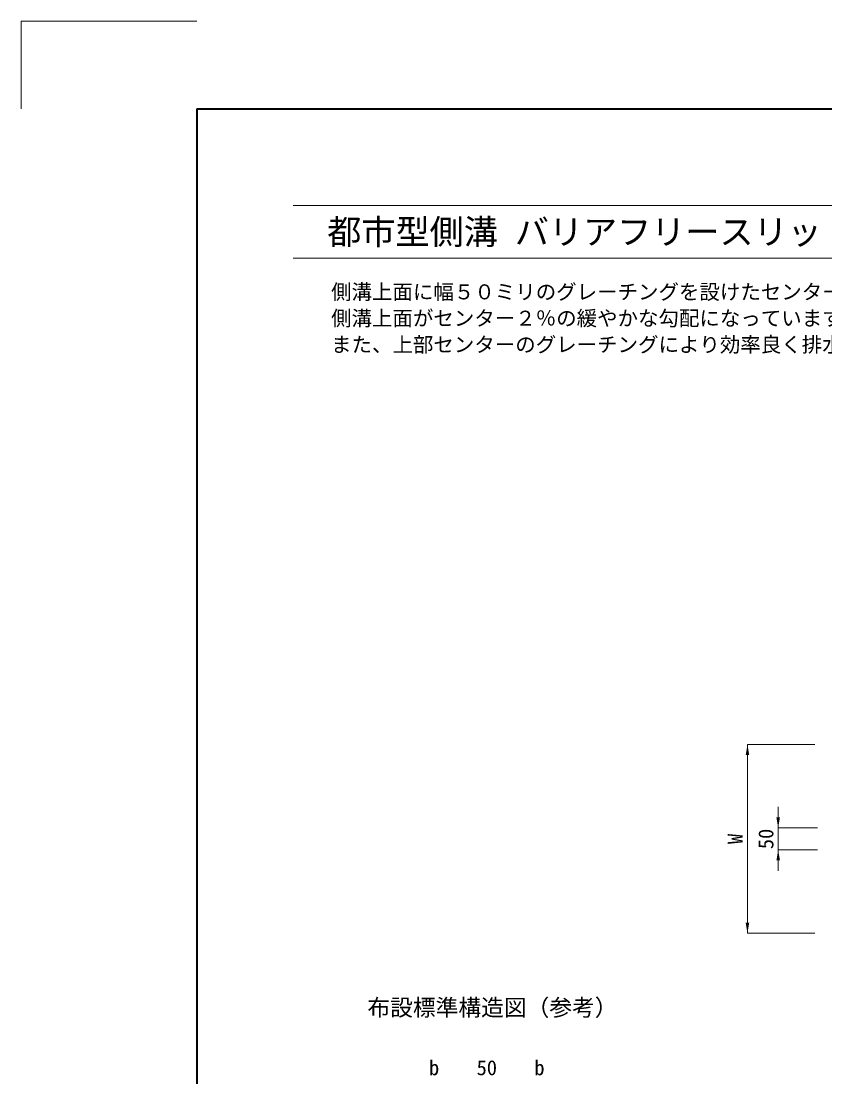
# Model space of a CAD drawing. Units: millimetres at full size, sheet at 1:20; details may follow other scales. Extents: x -285 to 21875, y 5903 to 11843.
# Drawn here: x 4415 to 6246, y 9438 to 11843 of the extents above; entities that cross this region are included whole.
import ezdxf
from ezdxf.enums import TextEntityAlignment as Align

# ---------------------------------------------------------------- set-up
doc = ezdxf.new("R2010")
doc.units = ezdxf.units.MM
doc.header["$LTSCALE"] = 20
for name, color, linetype, lineweight in [('Defpoints_2', 8, 'Continuous', 0), ('図枠', 7, 'Continuous', 5), ('寸法線', 7, 'Continuous', 13)]:
    doc.layers.add(name, color=color, linetype=linetype, lineweight=lineweight)
doc.layers.add('文字', color=7, linetype='Continuous')
doc.styles.add('ＭＳ ゴシック', font='')
doc.styles.get('ＭＳ ゴシック').set_extended_font_data('MS Gothic')

# ---------------------------------------------------------------- blocks, each defined once
blk = doc.blocks.new('filled_arrow')
at = {"color": 0, "linetype": 'Continuous', "lineweight": -2}
blk.add_solid([(7.5, 1.25), (0, 0), (7.5, -1.25)], dxfattribs=at)

msp = doc.modelspace()

# ---------------------------------------------------------------- linework, layer by layer
at = {"layer": 'Defpoints_2', "color": 7, "lineweight": 13}
for p, q in [((4414.97, 11843.12), (4414.97, 11643.12)), ((4814.97, 11843.12), (4414.97, 11843.12))]:
    msp.add_line(p, q, dxfattribs=at)
at = {"layer": '図枠', "lineweight": 40}
for q in [(8414.97, 11643.12), (4814.97, 6103.12)]:
    msp.add_line((4814.97, 11643.12), q, dxfattribs=at)
at = {"layer": '図枠', "lineweight": 13}
for p, q in [((5034.97, 11423.12), (8194.97, 11423.12)), ((5034.97, 11303.12), (8194.97, 11303.12))]:
    msp.add_line(p, q, dxfattribs=at)
at = {"layer": '寸法線'}
for p, q in [((6069.9, 10195.26), (6069.9, 9765.26)), ((6223.07, 10195.26), (6069.9, 10195.26)), ((6139.9, 10053.26), (6139.9, 9907.26)), ((6229.57, 10005.26), (6139.9, 10005.26)), ((6229.57, 9955.26), (6139.9, 9955.26)), ((6223.07, 9765.26), (6069.9, 9765.26))]:
    msp.add_line(p, q, dxfattribs=at)

# ---------------------------------------------------------------- block references
at = {"layer": '寸法線', "xscale": 3.2, "yscale": 3.2}
for p, rotation in [((6069.9, 10195.26), 270), ((6139.9, 10005.26), 90), ((6139.9, 9955.26), 270), ((6069.9, 9765.26), 90)]:
    msp.add_blockref('filled_arrow', p, dxfattribs=dict(at, rotation=rotation))

# ---------------------------------------------------------------- texts
at = {"layer": '図枠', "style": 'ＭＳ ゴシック'}
msp.add_text('\u3000都市型側溝 バリアフリースリットグレーチング 防草タイプ', height=56.96, dxfattribs=at).set_placement((5034.97, 11363.12), align=Align.MIDDLE_LEFT)
at = {"layer": '寸法線', "style": 'ＭＳ ゴシック'}
for s, p in [('W', (6041.9, 9980.26)), ('50', (6111.9, 9980.26))]:
    msp.add_text(s, height=34.18, rotation=90, dxfattribs=at).set_placement(p, align=Align.MIDDLE_CENTER)
for s, p in [('b', (5356.04, 9459.11)), ('50', (5476.04, 9459.11)), ('b', (5596.04, 9459.11))]:
    msp.add_text(s, height=34.18, dxfattribs=at).set_placement(p, align=Align.MIDDLE_CENTER)
at = {"layer": '文字', "style": 'ＭＳ ゴシック'}
for s, p in [('側溝上面に幅５０ミリのグレーチングを設けたセンター２％勾配のT-25縦断の管渠型側溝です。', (5121.24, 11243.47)), ('側溝上面がセンター２％の緩やかな勾配になっていますので、歩行者に優しく、車椅子による横断走行もスムーズにできます。', (5121.24, 11183.47)), ('また、上部センターのグレーチングにより効率良く排水ができ、防草に対応しています。', (5121.24, 11123.47))]:
    msp.add_text(s, height=34.18, dxfattribs=at).set_placement(p, align=Align.TOP_LEFT)
msp.add_text(' 布設標準構造図（参考）', height=37.98, dxfattribs=at).set_placement((5476.04, 9596.19), align=Align.MIDDLE_CENTER)

doc.saveas('drawing.dxf')
